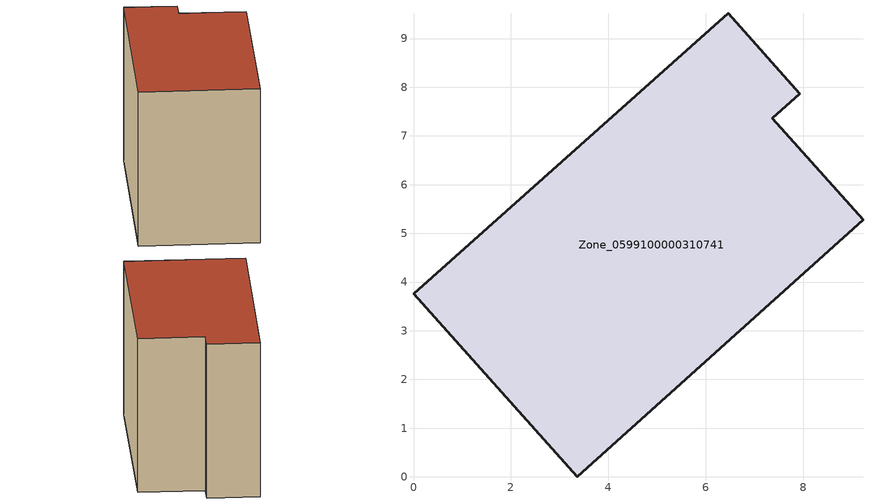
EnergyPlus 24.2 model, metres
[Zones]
Zone_0599100000310741
 floor ground (C_G): 0,3.76 6.46,9.52 7.93,7.87 7.36,7.36 9.23,5.28 3.36,0 z0
 wall outside (C_F): 3.36,0 9.23,5.28 7.36,7.36 7.93,7.87 6.46,9.52 0,3.76 3.36,0 z0:6.95
 roof outside (C_R): 6.46,9.52 0,3.76 3.36,0 9.23,5.28 7.36,7.36 7.93,7.87 z6.95
[BUILDING]
Pand.0599100000310741: North Axis=0; Terrain=City; Loads Convergence Tolerance Value=0.04; Temperature Convergence Tolerance Value=0.4; Solar Distribution=FullExterior; Maximum Number of Warmup Days=25; Minimum Number of Warmup Days=1
[Site:Location]
Rotterdam.The.Hague.AP_ZH_NLD Design_Conditions: Latitude=51.96; Longitude=4.45; Time Zone=1; Elevation=-4.5
[SITE:GROUNDTEMPERATURE:BUILDINGSURFACE]
18, 18, 18, 18, 18, 18, 18, 18, 18, 18, 18, 18
[MATERIAL] Thermal Absorptance=0.9; Solar Absorptance=0.7; Visible Absorptance=0.7
Name | Roughness | Thickness | Conductivity | Density | Specific Heat
G.TI.1946 | MediumSmooth | 0.15 | 1 | 540 | 1210
F.TI.1946 | Rough | 0.3 | 0.857143 | 1920 | 840
R.TI.1946 | MediumRough | 0.2 | 0.1 | 1500 | 1000
[CONSTRUCTION]
C_G: G.TI.1946
C_F: F.TI.1946
C_R: R.TI.1946
[ZONE]
Zone_0599100000310741: Type=1; Multiplier=1; Ceiling Height=Autocalculate; Volume=Autocalculate; Floor Area=autocalculate; Part of Total Floor Area=Yes
[ZONEINFILTRATION:DESIGNFLOWRATE]
Infil_Zone_0599100000310741: Zone or ZoneList or Space or SpaceList=Zone_0599100000310741; Schedule=AlwaysOn; Design Flow Rate Calculation Method=Flow/Area; Flow Rate per Floor Area=0.003; Constant Term Coefficient=1; Temperature Term Coefficient=0; Velocity Term Coefficient=0; Velocity Squared Term Coefficient=0
[HVACTEMPLATE:ZONE:IDEALLOADSAIRSYSTEM]
Zone_0599100000310741: Maximum Heating Supply Air Temperature=50; Minimum Cooling Supply Air Temperature=13; Maximum Heating Supply Air Humidity Ratio=0.0156; Minimum Cooling Supply Air Humidity Ratio=0.0077; Heating Limit=NoLimit; Cooling Limit=NoLimit; Dehumidification Control Type=ConstantSensibleHeatRatio; Cooling Sensible Heat Ratio=0.7; Dehumidification Setpoint=60; Humidification Control Type=None; Humidification Setpoint=30; Outdoor Air Method=None; Outdoor Air Flow Rate per Person=0.00944; Outdoor Air Flow Rate per Zone Floor Area=0; Outdoor Air Flow Rate per Zone=0; Demand Controlled Ventilation Type=None; Outdoor Air Economizer Type=NoEconomizer; Heat Recovery Type=None; Sensible Heat Recovery Effectiveness=0.7; Latent Heat Recovery Effectiveness=0.65
[ZONECONTROL:THERMOSTAT]
ThermostatControl_Zone_0599100000310741: Zone or ZoneList=Zone_0599100000310741; Control Type Schedule=DualSetpointControlType; Control 1=Thermostat_Zone_0599100000310741; Temperature Difference Between Cutout And Setpoint=0
[THERMOSTATSETPOINT:DUALSETPOINT]
Thermostat_Zone_0599100000310741: Heating Setpoint Temperature Schedule=HeatingSetpoint_Zone_0599100000310741; Cooling Setpoint Temperature Schedule=CoolingSetpoint_Zone_0599100000310741
[SCHEDULE:COMPACT]
HeatingSetpoint_Zone_0599100000310741: Through: 12/31, For: AllDays, Until: 24:00, 21
CoolingSetpoint_Zone_0599100000310741: Through: 12/31, For: AllDays, Until: 24:00, 24
DualSetpointControlType: Through: 12/31, For: AllDays, Until: 24:00, 4
AlwaysOn: Through: 12/31, For: AllDays, Until: 24:00, 1
